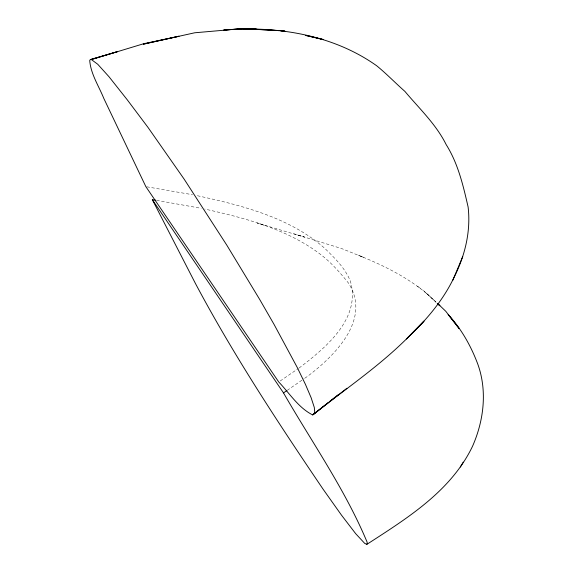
<?xml version="1.0" encoding="UTF-8"?>
<svg xmlns="http://www.w3.org/2000/svg" width="573" height="573" viewBox="0 0 573 573"><rect width="100%" height="100%" fill="white"/><g stroke="black" fill="none" stroke-linecap="round" stroke-linejoin="round"><path stroke-width="0.43" stroke-dasharray="2.87 2.15" d="M287.173 390.378L304.027 378.753M304.764 378.244L307.694 376.225C334.775 355.754 371.97 319.003 348.277 282.826C340.684 273.342 332.605 264.174 323.179 256.468C289.301 229.508 246.161 218.342 204.704 209.038M280.204 380.988L298.347 368.525M299.07 368.024C325.249 348.162 361.276 318.724 350.425 281.357C345.233 268.071 334.696 258.058 324.698 248.281C289.021 216.945 241.133 205.284 195.902 195.393M146.724 186.798L192.521 194.705M156.572 200.335L201.216 208.321M293.612 233.684L304.514 237.136L257.191 223.012L265.464 225.705M297.516 234.937L341.508 248.517L363.74 257.449L358.634 255.343C386.56 266.631 414.494 280.577 435.967 302.143M417.481 286.278L420.947 288.763L420.023 288.083M426.233 293.125L436.562 302.515M423.318 290.439L436.039 302.222"/><path stroke-width="0.86" d="M152.325 199.655L195.379 283.377C233.297 354.723 277.826 422.322 323.079 489.177L341.501 515.163L355.726 533.721L364.729 543.405L366.87 544.35L367.207 542.366C345.225 489.629 311.927 442.299 283.506 392.906L152.325 199.655L155.72 200.199M314.104 413.792C345.147 389.253 378.151 366.935 406.379 339.03L407.747 337.669C426.162 320.185 443.108 300.474 454.038 277.382C465.004 255.687 470.934 231.385 468.12 207.046C463.177 185.451 458.106 163.57 446.159 144.589C436.132 124.327 419.278 108.541 404.889 91.379C395.349 82.985 386.517 73.774 376.662 65.752C332.849 34.609 276.351 25.627 223.663 30.083L241.999 28.65L279.051 30.627M452.792 280.326L462.726 256.575M366.87 544.35C407.202 518.236 450.872 491.29 472.481 446.381C483.827 420.732 487.451 390.951 477.803 364.163C470.999 345.999 461.329 328.838 448.15 314.505L459.095 328.472L445.787 311.297L437.858 303.683M460.334 467.038L463.242 462.139M90.326 59.628L117.444 51.649L90.326 59.628L89.717 60.437C90.727 73.989 98.821 86.036 103.813 98.427L145.864 186.662L278.75 381.99C289.544 393.257 298.404 407.797 312.7 414.938L328.078 402.74M407.747 337.669L423.999 321.116L406.379 339.03M312.7 414.938L314.828 413.205L314.305 407.446L311.146 397.762L305.409 384.311L297.194 367.365L274.066 324.425L259.655 299.393L226.801 245.158L184.155 179.148L147.898 127.27L127.285 99.838L108.992 76.725L97.747 64.269L91.415 59.585L143.708 43.713L179.027 36.235L143.343 44.164L194.748 32.776L241.999 28.65L238.92 28.836L256.31 29.137L252.858 29.094L278.901 30.627M329.475 401.637L337.862 394.983M313.395 414.372L335.019 397.512M336.408 396.437L346.866 388.286M283.506 392.906L286.436 390.886M280.627 30.763L284.946 31.1L280.734 30.763M437.314 303.396L439.856 305.753L437.263 303.346M323.494 39.58L305.889 35.469L323.494 39.58"/></g></svg>
